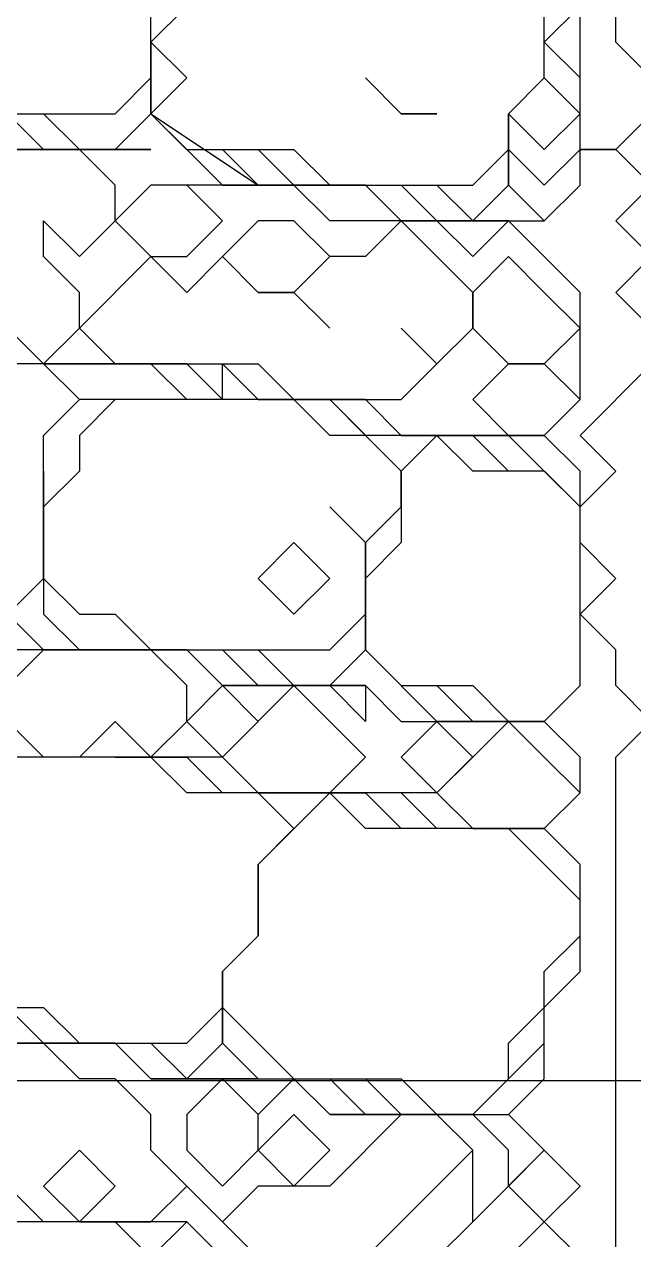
# Model space of a CAD drawing. Extents: x 46 to 224, y 52 to 151.
# Drawn here: x 153.07 to 163.21, y 97.35 to 117.59 of the extents above; entities that cross this region are included whole.
import ezdxf

# ---------------------------------------------------------------- set-up
doc = ezdxf.new("R2010")
doc.units = 0
doc.layers.add('OUTLINE', color=1, linetype='CONTINUOUS')

msp = doc.modelspace()

# ---------------------------------------------------------------- linework, layer by layer
for p, q in [((162.3151, 114.9088), (162.3151, 121.4564)), ((162.3151, 114.9088), (162.3151, 121.4564)), ((162.3151, 114.9088), (162.3151, 121.4564)), ((162.9103, 117.2897), (162.9103, 119.6707)), ((162.9103, 117.2897), (162.9103, 119.6707)), ((155.1722, 116.6945), (155.1722, 118.4802)), ((155.1722, 117.2897), (155.7675, 117.8849)), ((155.7675, 117.8849), (155.1722, 117.2897)), ((155.7675, 117.8849), (155.1722, 117.2897)), ((161.7198, 117.2897), (162.3151, 117.8849)), ((161.7198, 117.2897), (162.3151, 117.8849)), ((161.7198, 116.6945), (161.7198, 117.8849)), ((161.7198, 116.6945), (161.7198, 117.8849)), ((155.1722, 116.0992), (155.1722, 117.2897)), ((155.1722, 117.2897), (155.1722, 116.0992)), ((155.1722, 116.0992), (155.1722, 117.2897)), ((155.1722, 117.2897), (155.1722, 116.0992)), ((155.1722, 117.2897), (155.7675, 116.6945)), ((162.3151, 116.6945), (161.7198, 117.2897)), ((161.7198, 116.6945), (161.7198, 117.2897)), ((163.5056, 116.6945), (162.9103, 117.2897)), ((163.5056, 116.6945), (162.9103, 117.2897)), ((154.577, 116.0992), (155.1722, 116.6945)), ((155.1722, 116.0992), (155.1722, 116.6945)), ((155.1722, 116.6945), (155.1722, 116.0992)), ((155.1722, 116.0992), (155.1722, 116.6945)), ((155.1722, 116.6945), (155.1722, 116.0992)), ((155.7675, 116.6945), (155.1722, 116.0992)), ((155.1722, 116.0992), (155.1722, 116.6945)), ((155.1722, 116.6945), (155.1722, 116.0992)), ((158.7437, 116.6945), (159.3389, 116.0992)), ((159.3389, 116.0992), (158.7437, 116.6945)), ((161.1246, 116.0992), (161.7198, 116.6945)), ((161.7198, 116.6945), (161.1246, 116.0992)), ((161.1246, 116.0992), (161.7198, 116.6945)), ((161.7198, 116.6945), (161.1246, 116.0992)), ((162.3151, 116.0992), (161.7198, 116.6945)), ((162.3151, 116.0992), (161.7198, 116.6945)), ((162.3151, 116.0992), (161.7198, 116.6945)), ((162.3151, 114.9088), (162.3151, 116.6945)), ((150.4103, 116.0992), (153.3865, 116.0992)), ((151.0056, 116.0992), (153.3865, 116.0992)), ((151.6008, 116.0992), (153.3865, 116.0992)), ((152.196, 116.0992), (154.577, 116.0992)), ((152.7913, 116.0992), (153.3865, 115.504)), ((152.7913, 116.0992), (153.3865, 115.504)), ((153.3865, 116.0992), (153.9818, 115.504)), ((153.3865, 116.0992), (153.9818, 115.504)), ((153.3865, 116.0992), (153.9818, 115.504)), ((154.577, 115.504), (155.1722, 116.0992)), ((154.577, 115.504), (155.1722, 116.0992)), ((154.577, 115.504), (155.1722, 116.0992)), ((154.577, 115.504), (155.1722, 116.0992)), ((154.577, 115.504), (155.1722, 116.0992)), ((154.577, 115.504), (155.1722, 116.0992)), ((155.1722, 116.0992), (156.9579, 114.9088)), ((155.1722, 116.0992), (156.3627, 114.9088)), ((155.1722, 116.0992), (155.7675, 115.504)), ((155.1722, 116.0992), (155.7675, 115.504)), ((155.1722, 116.0992), (155.7675, 115.504)), ((155.1722, 116.0992), (155.7675, 115.504)), ((155.1722, 116.0992), (155.7675, 115.504)), ((159.3389, 116.0992), (159.9341, 116.0992)), ((159.9341, 116.0992), (159.3389, 116.0992)), ((161.1246, 115.504), (161.1246, 116.0992)), ((161.1246, 116.0992), (161.1246, 115.504)), ((161.1246, 115.504), (161.1246, 116.0992)), ((161.1246, 116.0992), (161.7198, 115.504)), ((161.7198, 115.504), (162.3151, 116.0992)), ((162.3151, 114.9088), (162.3151, 116.0992)), ((162.3151, 115.504), (162.3151, 116.0992)), ((162.9103, 115.504), (163.5056, 116.0992)), ((162.9103, 115.504), (163.5056, 116.0992)), ((153.9818, 115.504), (151.6008, 115.504)), ((153.9818, 115.504), (152.196, 115.504)), ((153.9818, 115.504), (152.196, 115.504)), ((152.7913, 115.504), (155.1722, 115.504)), ((155.1722, 115.504), (152.7913, 115.504)), ((152.7913, 115.504), (154.577, 115.504)), ((153.3865, 115.504), (154.577, 115.504)), ((153.3865, 115.504), (154.577, 115.504)), ((153.9818, 115.504), (154.577, 115.504)), ((154.577, 114.9088), (153.9818, 115.504)), ((154.577, 114.9088), (153.9818, 115.504)), ((153.9818, 115.504), (154.577, 115.504)), ((153.9818, 115.504), (154.577, 115.504)), ((154.577, 114.9088), (153.9818, 115.504)), ((155.7675, 115.504), (156.3627, 115.504)), ((155.7675, 115.504), (156.9579, 115.504)), ((155.7675, 115.504), (156.9579, 115.504)), ((155.7675, 115.504), (157.5532, 115.504)), ((155.7675, 115.504), (156.3627, 115.504)), ((156.3627, 115.504), (156.9579, 114.9088)), ((156.3627, 115.504), (156.9579, 114.9088)), ((156.9579, 115.504), (157.5532, 114.9088)), ((156.9579, 115.504), (157.5532, 114.9088)), ((157.5532, 115.504), (158.1484, 114.9088)), ((160.5294, 114.9088), (161.1246, 115.504)), ((160.5294, 114.9088), (161.1246, 115.504)), ((161.1246, 114.9088), (161.1246, 115.504)), ((161.1246, 115.504), (161.1246, 114.9088)), ((161.1246, 114.9088), (161.1246, 115.504)), ((161.1246, 115.504), (161.1246, 114.9088)), ((161.1246, 114.9088), (161.1246, 115.504)), ((161.1246, 115.504), (161.1246, 114.9088)), ((161.1246, 115.504), (161.7198, 114.9088)), ((161.1246, 114.9088), (161.1246, 115.504)), ((161.1246, 115.504), (161.1246, 114.9088)), ((161.7198, 114.9088), (162.3151, 115.504)), ((162.9103, 115.504), (162.3151, 115.504)), ((162.3151, 115.504), (162.9103, 115.504)), ((162.9103, 115.504), (162.3151, 115.504)), ((162.3151, 115.504), (162.9103, 115.504)), ((163.5056, 114.9088), (162.9103, 115.504)), ((163.5056, 114.9088), (162.9103, 115.504)), ((155.1722, 114.9088), (154.577, 114.3135)), ((154.577, 114.3135), (154.577, 114.9088)), ((154.577, 114.3135), (154.577, 114.9088)), ((155.1722, 114.9088), (154.577, 114.3135)), ((154.577, 114.3135), (154.577, 114.9088)), ((155.1722, 114.9088), (154.577, 114.3135)), ((157.5532, 114.9088), (155.1722, 114.9088)), ((155.7675, 114.9088), (155.1722, 114.9088)), ((155.7675, 114.9088), (155.1722, 114.9088)), ((156.3627, 114.3135), (155.7675, 114.9088)), ((156.3627, 114.3135), (155.7675, 114.9088)), ((156.3627, 114.9088), (158.7437, 114.9088)), ((156.9579, 114.9088), (156.3627, 114.9088)), ((156.3627, 114.9088), (158.7437, 114.9088)), ((156.9579, 114.9088), (159.3389, 114.9088)), ((158.7437, 114.9088), (156.9579, 114.9088)), ((156.9579, 114.9088), (158.7437, 114.9088)), ((156.9579, 114.9088), (158.7437, 114.9088)), ((158.1484, 114.3135), (157.5532, 114.9088)), ((157.5532, 114.9088), (159.9341, 114.9088)), ((157.5532, 114.9088), (160.5294, 114.9088)), ((158.1484, 114.9088), (160.5294, 114.9088)), ((158.7437, 114.9088), (159.3389, 114.3135)), ((159.3389, 114.3135), (158.7437, 114.9088)), ((158.7437, 114.9088), (159.3389, 114.3135)), ((158.7437, 114.9088), (159.3389, 114.3135)), ((158.7437, 114.9088), (159.3389, 114.3135)), ((159.3389, 114.9088), (159.9341, 114.3135)), ((159.9341, 114.9088), (160.5294, 114.3135)), ((160.5294, 114.3135), (161.1246, 114.9088)), ((160.5294, 114.3135), (161.1246, 114.9088)), ((160.5294, 114.3135), (161.1246, 114.9088)), ((160.5294, 114.3135), (161.1246, 114.9088)), ((161.1246, 114.9088), (161.7198, 114.3135)), ((161.1246, 114.9088), (161.7198, 114.3135)), ((161.1246, 114.9088), (161.7198, 114.3135)), ((161.1246, 114.9088), (161.7198, 114.3135)), ((161.7198, 114.3135), (162.3151, 114.9088)), ((161.7198, 114.3135), (162.3151, 114.9088)), ((161.7198, 114.3135), (162.3151, 114.9088)), ((161.7198, 114.3135), (162.3151, 114.9088)), ((161.7198, 114.3135), (162.3151, 114.9088)), ((162.9103, 114.3135), (163.5056, 114.9088)), ((162.9103, 114.3135), (163.5056, 114.9088)), ((153.3865, 113.7183), (153.3865, 114.3135)), ((153.3865, 114.3135), (153.9818, 113.7183)), ((153.3865, 113.7183), (153.3865, 114.3135)), ((153.3865, 114.3135), (153.9818, 113.7183)), ((153.9818, 113.7183), (154.577, 114.3135)), ((153.9818, 113.7183), (154.577, 114.3135)), ((154.577, 114.3135), (155.1722, 113.7183)), ((154.577, 114.3135), (155.1722, 113.7183)), ((155.7675, 113.7183), (156.3627, 114.3135)), ((155.7675, 113.7183), (156.3627, 114.3135)), ((156.9579, 114.3135), (156.3627, 113.7183)), ((156.9579, 114.3135), (156.3627, 113.7183)), ((157.5532, 114.3135), (156.9579, 114.3135)), ((157.5532, 114.3135), (156.9579, 114.3135)), ((158.1484, 113.7183), (157.5532, 114.3135)), ((158.1484, 113.7183), (157.5532, 114.3135)), ((159.9341, 114.3135), (158.1484, 114.3135)), ((159.3389, 114.3135), (158.7437, 113.7183)), ((159.3389, 114.3135), (158.7437, 113.7183)), ((159.3389, 114.3135), (161.1246, 114.3135)), ((161.1246, 114.3135), (159.3389, 114.3135)), ((159.3389, 114.3135), (161.7198, 114.3135)), ((159.3389, 114.3135), (160.5294, 114.3135)), ((159.9341, 113.7183), (159.3389, 114.3135)), ((159.3389, 114.3135), (160.5294, 114.3135)), ((159.9341, 113.7183), (159.3389, 114.3135)), ((159.9341, 114.3135), (160.5294, 114.3135)), ((160.5294, 113.7183), (159.9341, 114.3135)), ((161.1246, 114.3135), (160.5294, 113.7183)), ((162.3151, 113.123), (161.1246, 114.3135)), ((163.5056, 113.7183), (162.9103, 114.3135)), ((163.5056, 113.7183), (162.9103, 114.3135)), ((153.9818, 113.123), (153.3865, 113.7183)), ((153.9818, 113.123), (153.3865, 113.7183)), ((155.1722, 113.7183), (153.9818, 112.5278)), ((155.1722, 113.7183), (153.9818, 112.5278)), ((155.1722, 113.7183), (155.7675, 113.7183)), ((155.7675, 113.123), (155.1722, 113.7183)), ((155.1722, 113.7183), (155.7675, 113.7183)), ((155.7675, 113.123), (155.1722, 113.7183)), ((156.3627, 113.7183), (155.7675, 113.123)), ((156.3627, 113.7183), (155.7675, 113.123)), ((156.3627, 113.7183), (156.9579, 113.123)), ((156.9579, 113.123), (156.3627, 113.7183)), ((156.3627, 113.7183), (156.9579, 113.123)), ((156.9579, 113.123), (156.3627, 113.7183)), ((157.5532, 113.123), (158.1484, 113.7183)), ((158.1484, 113.7183), (157.5532, 113.123)), ((157.5532, 113.123), (158.1484, 113.7183)), ((158.1484, 113.7183), (157.5532, 113.123)), ((158.7437, 113.7183), (158.1484, 113.7183)), ((158.7437, 113.7183), (158.1484, 113.7183)), ((160.5294, 113.123), (159.9341, 113.7183)), ((160.5294, 113.123), (159.9341, 113.7183)), ((161.1246, 113.7183), (160.5294, 113.123)), ((161.1246, 113.7183), (160.5294, 113.123)), ((161.7198, 113.123), (161.1246, 113.7183)), ((161.7198, 113.123), (161.1246, 113.7183)), ((162.9103, 113.123), (163.5056, 113.7183)), ((162.9103, 113.123), (163.5056, 113.7183)), ((153.9818, 112.5278), (153.9818, 113.123)), ((153.9818, 112.5278), (153.9818, 113.123)), ((156.9579, 113.123), (157.5532, 113.123)), ((157.5532, 113.123), (156.9579, 113.123)), ((156.9579, 113.123), (157.5532, 113.123)), ((157.5532, 113.123), (156.9579, 113.123)), ((157.5532, 113.123), (158.1484, 112.5278)), ((158.1484, 112.5278), (157.5532, 113.123)), ((157.5532, 113.123), (158.1484, 112.5278)), ((158.1484, 112.5278), (157.5532, 113.123)), ((160.5294, 112.5278), (160.5294, 113.123)), ((160.5294, 113.123), (160.5294, 112.5278)), ((160.5294, 112.5278), (160.5294, 113.123)), ((160.5294, 113.123), (160.5294, 112.5278)), ((162.3151, 112.5278), (161.7198, 113.123)), ((162.3151, 112.5278), (161.7198, 113.123)), ((162.3151, 111.3373), (162.3151, 113.123)), ((163.5056, 112.5278), (162.9103, 113.123)), ((163.5056, 112.5278), (162.9103, 113.123)), ((152.7913, 112.5278), (153.3865, 111.9326)), ((153.3865, 111.9326), (152.7913, 112.5278)), ((152.7913, 112.5278), (153.3865, 111.9326)), ((153.3865, 111.9326), (152.7913, 112.5278)), ((153.3865, 111.9326), (153.9818, 112.5278)), ((153.3865, 111.9326), (153.9818, 112.5278)), ((153.9818, 112.5278), (154.577, 111.9326)), ((153.9818, 112.5278), (154.577, 111.9326)), ((159.9341, 111.9326), (159.3389, 112.5278)), ((159.3389, 112.5278), (159.9341, 111.9326)), ((159.9341, 111.9326), (159.3389, 112.5278)), ((159.3389, 112.5278), (159.9341, 111.9326)), ((159.9341, 111.9326), (160.5294, 112.5278)), ((159.9341, 111.9326), (160.5294, 112.5278)), ((160.5294, 112.5278), (161.1246, 111.9326)), ((160.5294, 112.5278), (161.1246, 111.9326)), ((161.7198, 111.9326), (162.3151, 112.5278)), ((161.7198, 111.9326), (162.3151, 112.5278)), ((153.3865, 111.9326), (151.6008, 111.9326)), ((155.1722, 111.9326), (152.196, 111.9326)), ((153.3865, 111.9326), (152.196, 111.9326)), ((155.1722, 111.9326), (152.7913, 111.9326)), ((153.3865, 111.9326), (155.1722, 111.9326)), ((153.9818, 111.9326), (153.3865, 111.9326)), ((155.7675, 111.9326), (153.3865, 111.9326)), ((153.9818, 111.3373), (153.3865, 111.9326)), ((153.9818, 111.3373), (153.3865, 111.9326)), ((155.7675, 111.9326), (153.3865, 111.9326)), ((153.9818, 111.9326), (155.1722, 111.9326)), ((154.577, 111.9326), (153.9818, 111.9326)), ((155.1722, 111.9326), (153.9818, 111.9326)), ((155.1722, 111.9326), (154.577, 111.9326)), ((154.577, 111.9326), (156.9579, 111.9326)), ((154.577, 111.9326), (156.9579, 111.9326)), ((155.7675, 111.3373), (155.1722, 111.9326)), ((155.7675, 111.3373), (155.1722, 111.9326)), ((156.3627, 111.3373), (155.7675, 111.9326)), ((156.3627, 111.3373), (155.7675, 111.9326)), ((156.3627, 111.3373), (156.3627, 111.9326)), ((156.3627, 111.9326), (156.9579, 111.3373)), ((156.9579, 111.9326), (157.5532, 111.3373)), ((156.9579, 111.9326), (157.5532, 111.3373)), ((159.3389, 111.3373), (159.9341, 111.9326)), ((159.3389, 111.3373), (159.9341, 111.9326)), ((161.1246, 111.9326), (160.5294, 111.3373)), ((161.1246, 111.9326), (160.5294, 111.3373)), ((161.1246, 111.9326), (161.7198, 111.9326)), ((161.7198, 111.9326), (161.1246, 111.9326)), ((161.1246, 111.9326), (161.7198, 111.9326)), ((161.7198, 111.9326), (161.1246, 111.9326)), ((162.3151, 111.3373), (161.7198, 111.9326)), ((162.3151, 111.3373), (161.7198, 111.9326)), ((162.3151, 110.7421), (163.5056, 111.9326)), ((162.3151, 110.7421), (163.5056, 111.9326)), ((153.3865, 110.7421), (153.9818, 111.3373)), ((157.5532, 111.3373), (153.9818, 111.3373)), ((154.577, 111.3373), (153.9818, 110.7421)), ((157.5532, 111.3373), (154.577, 111.3373)), ((158.1484, 111.3373), (155.7675, 111.3373)), ((158.1484, 111.3373), (155.7675, 111.3373)), ((158.7437, 111.3373), (156.3627, 111.3373)), ((158.7437, 111.3373), (156.3627, 111.3373)), ((158.7437, 111.3373), (156.3627, 111.3373)), ((156.9579, 111.3373), (158.7437, 111.3373)), ((157.5532, 111.3373), (156.9579, 111.3373)), ((156.9579, 111.3373), (158.7437, 111.3373)), ((158.7437, 111.3373), (157.5532, 111.3373)), ((157.5532, 111.3373), (159.3389, 111.3373)), ((158.1484, 110.7421), (157.5532, 111.3373)), ((158.1484, 110.7421), (157.5532, 111.3373)), ((157.5532, 111.3373), (159.3389, 111.3373)), ((158.7437, 110.7421), (158.1484, 111.3373)), ((159.3389, 110.1468), (158.1484, 111.3373)), ((159.3389, 110.7421), (158.7437, 111.3373)), ((158.7437, 111.3373), (159.3389, 110.7421)), ((159.3389, 110.7421), (158.7437, 111.3373)), ((159.3389, 110.7421), (158.7437, 111.3373)), ((160.5294, 111.3373), (161.1246, 110.7421)), ((160.5294, 111.3373), (161.1246, 110.7421)), ((161.7198, 110.7421), (162.3151, 111.3373)), ((161.7198, 110.7421), (162.3151, 111.3373)), ((161.7198, 110.7421), (162.3151, 111.3373)), ((153.3865, 108.3611), (153.3865, 110.7421)), ((153.9818, 110.7421), (153.9818, 110.1468)), ((158.7437, 110.7421), (158.1484, 110.7421)), ((158.7437, 110.7421), (158.1484, 110.7421)), ((161.7198, 110.7421), (158.7437, 110.7421)), ((159.3389, 110.1468), (158.7437, 110.7421)), ((159.3389, 110.1468), (158.7437, 110.7421)), ((161.7198, 110.7421), (159.3389, 110.7421)), ((159.3389, 110.7421), (161.7198, 110.7421)), ((161.7198, 110.7421), (159.3389, 110.7421)), ((159.9341, 110.7421), (159.3389, 110.1468)), ((159.9341, 110.7421), (159.3389, 110.1468)), ((159.9341, 110.7421), (159.3389, 110.1468)), ((161.7198, 110.7421), (159.3389, 110.7421)), ((161.1246, 110.7421), (159.9341, 110.7421)), ((160.5294, 110.7421), (159.9341, 110.7421)), ((160.5294, 110.1468), (159.9341, 110.7421)), ((161.1246, 110.1468), (160.5294, 110.7421)), ((161.1246, 110.7421), (161.7198, 110.7421)), ((162.3151, 109.5516), (161.1246, 110.7421)), ((161.1246, 110.7421), (161.7198, 110.7421)), ((162.3151, 110.1468), (161.7198, 110.7421)), ((162.3151, 110.1468), (161.7198, 110.7421)), ((162.3151, 110.1468), (161.7198, 110.7421)), ((162.3151, 110.1468), (161.7198, 110.7421)), ((162.9103, 110.1468), (162.3151, 110.7421)), ((162.9103, 110.1468), (162.3151, 110.7421)), ((153.3865, 108.3611), (153.3865, 110.1468)), ((153.3865, 110.1468), (153.3865, 107.7659)), ((153.9818, 110.1468), (153.3865, 109.5516)), ((159.3389, 110.1468), (159.3389, 109.5516)), ((159.3389, 109.5516), (159.3389, 110.1468)), ((159.3389, 109.5516), (159.3389, 110.1468)), ((159.3389, 110.1468), (159.3389, 109.5516)), ((159.3389, 109.5516), (159.3389, 110.1468)), ((159.3389, 110.1468), (159.3389, 108.9564)), ((161.1246, 110.1468), (160.5294, 110.1468)), ((161.7198, 110.1468), (161.1246, 110.1468)), ((161.7198, 110.1468), (161.1246, 110.1468)), ((162.3151, 109.5516), (161.7198, 110.1468)), ((162.3151, 109.5516), (161.7198, 110.1468)), ((162.3151, 106.5754), (162.3151, 110.1468)), ((162.3151, 109.5516), (162.9103, 110.1468)), ((162.3151, 109.5516), (162.9103, 110.1468)), ((162.3151, 106.5754), (162.3151, 110.1468)), ((162.3151, 106.5754), (162.3151, 110.1468)), ((162.3151, 106.5754), (162.3151, 110.1468)), ((153.3865, 108.3611), (153.3865, 109.5516)), ((153.3865, 109.5516), (153.3865, 107.7659)), ((153.3865, 109.5516), (153.3865, 108.3611)), ((158.7437, 108.9564), (158.1484, 109.5516)), ((158.1484, 109.5516), (158.7437, 108.9564)), ((158.7437, 108.9564), (159.3389, 109.5516)), ((159.3389, 109.5516), (158.7437, 108.9564)), ((158.7437, 108.9564), (159.3389, 109.5516)), ((162.3151, 108.9564), (162.3151, 109.5516)), ((162.3151, 108.9564), (162.3151, 109.5516)), ((162.3151, 106.5754), (162.3151, 109.5516)), ((162.3151, 106.5754), (162.3151, 109.5516)), ((162.3151, 106.5754), (162.3151, 109.5516)), ((153.3865, 108.3611), (153.3865, 108.9564)), ((153.3865, 108.9564), (153.3865, 107.7659)), ((157.5532, 108.9564), (156.9579, 108.3611)), ((158.1484, 108.3611), (157.5532, 108.9564)), ((158.7437, 107.1707), (158.7437, 108.9564)), ((158.7437, 108.9564), (158.7437, 107.1707)), ((158.7437, 107.7659), (158.7437, 108.9564)), ((159.3389, 108.9564), (158.7437, 108.3611)), ((162.9103, 108.3611), (162.3151, 108.9564)), ((162.9103, 108.3611), (162.3151, 108.9564)), ((152.7913, 107.7659), (153.3865, 108.3611)), ((152.7913, 107.7659), (153.3865, 108.3611)), ((152.7913, 107.7659), (153.3865, 108.3611)), ((152.7913, 107.7659), (153.3865, 108.3611)), ((152.7913, 107.7659), (153.3865, 108.3611)), ((152.7913, 107.7659), (153.3865, 108.3611)), ((153.3865, 108.3611), (153.3865, 107.7659)), ((153.3865, 108.3611), (153.9818, 107.7659)), ((153.3865, 108.3611), (153.3865, 107.7659)), ((156.9579, 108.3611), (157.5532, 107.7659)), ((157.5532, 107.7659), (158.1484, 108.3611)), ((158.7437, 107.1707), (158.7437, 108.3611)), ((158.7437, 108.3611), (158.7437, 107.1707)), ((158.7437, 107.1707), (158.7437, 108.3611)), ((158.7437, 108.3611), (158.7437, 107.1707)), ((158.7437, 108.3611), (158.7437, 107.1707)), ((162.3151, 107.7659), (162.9103, 108.3611)), ((162.3151, 107.7659), (162.9103, 108.3611)), ((152.7913, 107.7659), (153.3865, 107.1707)), ((153.3865, 107.7659), (153.9818, 107.1707)), ((153.3865, 107.7659), (153.9818, 107.1707)), ((153.3865, 107.7659), (153.9818, 107.1707)), ((153.3865, 107.7659), (153.9818, 107.1707)), ((153.3865, 107.7659), (153.9818, 107.1707)), ((153.9818, 107.7659), (154.577, 107.7659)), ((154.577, 107.7659), (155.1722, 107.1707)), ((158.1484, 107.1707), (158.7437, 107.7659)), ((162.9103, 107.1707), (162.3151, 107.7659)), ((162.9103, 107.1707), (162.3151, 107.7659)), ((155.7675, 107.1707), (152.7913, 107.1707)), ((153.3865, 107.1707), (152.7913, 106.5754)), ((153.3865, 107.1707), (152.7913, 106.5754)), ((153.3865, 107.1707), (155.7675, 107.1707)), ((155.1722, 107.1707), (153.3865, 107.1707)), ((155.1722, 107.1707), (153.3865, 107.1707)), ((153.9818, 107.1707), (156.3627, 107.1707)), ((153.9818, 107.1707), (155.1722, 107.1707)), ((154.577, 107.1707), (153.9818, 107.1707)), ((153.9818, 107.1707), (155.7675, 107.1707)), ((153.9818, 107.1707), (156.3627, 107.1707)), ((153.9818, 107.1707), (156.9579, 107.1707)), ((153.9818, 107.1707), (155.7675, 107.1707)), ((155.1722, 107.1707), (154.577, 107.1707)), ((155.7675, 106.5754), (155.1722, 107.1707)), ((155.1722, 107.1707), (158.1484, 107.1707)), ((155.7675, 106.5754), (155.1722, 107.1707)), ((155.7675, 107.1707), (156.3627, 106.5754)), ((156.3627, 106.5754), (155.7675, 107.1707)), ((155.7675, 107.1707), (156.3627, 106.5754)), ((155.7675, 107.1707), (156.3627, 106.5754)), ((156.3627, 107.1707), (156.9579, 106.5754)), ((156.3627, 107.1707), (156.9579, 106.5754)), ((156.9579, 107.1707), (157.5532, 106.5754)), ((158.1484, 106.5754), (158.7437, 107.1707)), ((158.1484, 106.5754), (158.7437, 107.1707)), ((158.1484, 106.5754), (158.7437, 107.1707)), ((158.7437, 107.1707), (159.9341, 105.9802)), ((158.7437, 107.1707), (159.3389, 106.5754)), ((158.7437, 107.1707), (159.3389, 106.5754)), ((158.7437, 107.1707), (159.3389, 106.5754)), ((162.9103, 106.5754), (162.9103, 107.1707)), ((162.9103, 106.5754), (162.9103, 107.1707)), ((155.7675, 105.9802), (155.7675, 106.5754)), ((156.3627, 106.5754), (155.7675, 105.9802)), ((155.7675, 105.9802), (155.7675, 106.5754)), ((156.3627, 106.5754), (155.7675, 105.9802)), ((156.3627, 106.5754), (158.7437, 106.5754)), ((158.1484, 106.5754), (156.3627, 106.5754)), ((156.3627, 106.5754), (158.7437, 106.5754)), ((156.9579, 105.9802), (156.3627, 106.5754)), ((157.5532, 106.5754), (156.3627, 105.3849)), ((156.3627, 106.5754), (158.7437, 106.5754)), ((156.9579, 105.9802), (156.3627, 106.5754)), ((157.5532, 106.5754), (156.3627, 105.3849)), ((156.9579, 106.5754), (158.1484, 106.5754)), ((156.9579, 106.5754), (158.7437, 106.5754)), ((157.5532, 106.5754), (156.9579, 106.5754)), ((156.9579, 106.5754), (158.1484, 106.5754)), ((158.7437, 106.5754), (157.5532, 106.5754)), ((158.1484, 105.9802), (157.5532, 106.5754)), ((157.5532, 106.5754), (158.1484, 106.5754)), ((158.1484, 105.9802), (157.5532, 106.5754)), ((158.7437, 105.9802), (158.1484, 106.5754)), ((158.7437, 106.5754), (158.7437, 105.9802)), ((158.7437, 106.5754), (159.3389, 105.9802)), ((158.7437, 106.5754), (159.3389, 105.9802)), ((159.3389, 106.5754), (159.9341, 106.5754)), ((159.3389, 106.5754), (159.9341, 106.5754)), ((159.3389, 106.5754), (160.5294, 106.5754)), ((159.9341, 106.5754), (160.5294, 105.9802)), ((159.9341, 106.5754), (160.5294, 105.9802)), ((160.5294, 106.5754), (161.1246, 105.9802)), ((161.7198, 105.9802), (162.3151, 106.5754)), ((161.7198, 105.9802), (162.3151, 106.5754)), ((161.7198, 105.9802), (162.3151, 106.5754)), ((161.7198, 105.9802), (162.3151, 106.5754)), ((161.7198, 105.9802), (162.3151, 106.5754)), ((161.7198, 105.9802), (162.3151, 106.5754)), ((161.7198, 105.9802), (162.3151, 106.5754)), ((163.5056, 105.9802), (162.9103, 106.5754)), ((163.5056, 105.9802), (162.9103, 106.5754)), ((153.3865, 105.3849), (152.7913, 105.9802)), ((153.3865, 105.3849), (152.7913, 105.9802)), ((153.9818, 105.3849), (154.577, 105.9802)), ((153.9818, 105.3849), (154.577, 105.9802)), ((154.577, 105.9802), (155.1722, 105.3849)), ((154.577, 105.9802), (155.1722, 105.3849)), ((155.1722, 105.3849), (155.7675, 105.9802)), ((155.1722, 105.3849), (155.7675, 105.9802)), ((155.7675, 105.9802), (156.3627, 105.3849)), ((155.7675, 105.9802), (156.3627, 105.3849)), ((156.3627, 105.3849), (156.9579, 105.9802)), ((156.3627, 105.3849), (156.9579, 105.9802)), ((158.7437, 105.3849), (158.1484, 105.9802)), ((158.7437, 105.3849), (158.1484, 105.9802)), ((159.3389, 105.9802), (161.7198, 105.9802)), ((159.9341, 105.9802), (159.3389, 105.3849)), ((159.3389, 105.9802), (161.7198, 105.9802)), ((159.9341, 105.9802), (159.3389, 105.3849)), ((159.9341, 105.9802), (161.7198, 105.9802)), ((161.7198, 105.9802), (159.9341, 105.9802)), ((159.9341, 105.9802), (161.7198, 105.9802)), ((160.5294, 105.3849), (159.9341, 105.9802)), ((161.1246, 105.9802), (159.9341, 104.7897)), ((160.5294, 105.3849), (159.9341, 105.9802)), ((161.1246, 105.9802), (159.9341, 104.7897)), ((160.5294, 105.9802), (161.7198, 105.9802)), ((160.5294, 105.9802), (161.7198, 105.9802)), ((161.7198, 105.3849), (161.1246, 105.9802)), ((161.1246, 105.9802), (161.7198, 105.9802)), ((161.7198, 105.3849), (161.1246, 105.9802)), ((162.3151, 105.3849), (161.7198, 105.9802)), ((162.9103, 105.3849), (163.5056, 105.9802)), ((162.9103, 105.3849), (163.5056, 105.9802)), ((155.7675, 105.3849), (152.7913, 105.3849)), ((155.1722, 105.3849), (152.7913, 105.3849)), ((156.3627, 105.3849), (153.3865, 105.3849)), ((155.7675, 105.3849), (153.3865, 105.3849)), ((156.3627, 105.3849), (153.9818, 105.3849)), ((156.3627, 105.3849), (153.9818, 105.3849)), ((154.577, 105.3849), (155.7675, 105.3849)), ((155.1722, 105.3849), (154.577, 105.3849)), ((155.7675, 105.3849), (155.1722, 105.3849)), ((155.7675, 104.7897), (155.1722, 105.3849)), ((156.3627, 104.7897), (155.7675, 105.3849)), ((156.3627, 104.7897), (155.7675, 105.3849)), ((156.9579, 104.7897), (156.3627, 105.3849)), ((156.9579, 104.7897), (156.3627, 105.3849)), ((156.3627, 105.3849), (156.9579, 104.7897)), ((156.9579, 104.7897), (156.3627, 105.3849)), ((156.3627, 105.3849), (156.9579, 104.7897)), ((158.1484, 104.7897), (158.7437, 105.3849)), ((158.1484, 104.7897), (158.7437, 105.3849)), ((159.3389, 105.3849), (159.9341, 104.7897)), ((159.3389, 105.3849), (159.9341, 104.7897)), ((159.9341, 104.7897), (160.5294, 105.3849)), ((159.9341, 104.7897), (160.5294, 105.3849)), ((162.3151, 104.7897), (161.7198, 105.3849)), ((162.3151, 104.7897), (161.7198, 105.3849)), ((162.3151, 104.7897), (162.3151, 105.3849)), ((162.9103, 97.0516), (162.9103, 105.3849)), ((162.9103, 97.0516), (162.9103, 105.3849)), ((156.3627, 104.7897), (155.7675, 104.7897)), ((158.7437, 104.7897), (156.3627, 104.7897)), ((156.9579, 104.7897), (156.3627, 104.7897)), ((156.9579, 104.7897), (156.3627, 104.7897)), ((159.3389, 104.7897), (156.9579, 104.7897)), ((159.9341, 104.7897), (156.9579, 104.7897)), ((156.9579, 104.7897), (158.1484, 104.7897)), ((157.5532, 104.1945), (156.9579, 104.7897)), ((158.1484, 104.7897), (156.9579, 103.5992)), ((157.5532, 104.1945), (156.9579, 104.7897)), ((158.1484, 104.7897), (156.9579, 103.5992)), ((159.9341, 104.7897), (156.9579, 104.7897)), ((156.9579, 104.7897), (158.1484, 104.7897)), ((157.5532, 104.7897), (158.7437, 104.7897)), ((158.1484, 104.7897), (157.5532, 104.7897)), ((158.7437, 104.7897), (158.1484, 104.7897)), ((158.7437, 104.1945), (158.1484, 104.7897)), ((158.7437, 104.1945), (158.1484, 104.7897)), ((159.3389, 104.1945), (158.7437, 104.7897)), ((159.9341, 104.1945), (159.3389, 104.7897)), ((160.5294, 104.1945), (159.9341, 104.7897)), ((159.9341, 104.7897), (160.5294, 104.1945)), ((160.5294, 104.1945), (159.9341, 104.7897)), ((159.9341, 104.7897), (160.5294, 104.1945)), ((161.7198, 104.1945), (162.3151, 104.7897)), ((161.7198, 104.1945), (162.3151, 104.7897)), ((161.7198, 104.1945), (162.3151, 104.7897)), ((156.9579, 103.5992), (157.5532, 104.1945)), ((156.9579, 103.5992), (157.5532, 104.1945)), ((159.3389, 104.1945), (158.7437, 104.1945)), ((159.3389, 104.1945), (158.7437, 104.1945)), ((161.7198, 104.1945), (159.3389, 104.1945)), ((161.7198, 104.1945), (159.3389, 104.1945)), ((161.1246, 104.1945), (159.3389, 104.1945)), ((161.7198, 104.1945), (159.9341, 104.1945)), ((161.7198, 104.1945), (160.5294, 104.1945)), ((160.5294, 104.1945), (161.7198, 104.1945)), ((161.7198, 104.1945), (160.5294, 104.1945)), ((160.5294, 104.1945), (161.7198, 104.1945)), ((161.7198, 104.1945), (160.5294, 104.1945)), ((160.5294, 104.1945), (161.7198, 104.1945)), ((162.3151, 103.004), (161.1246, 104.1945)), ((162.3151, 103.5992), (161.7198, 104.1945)), ((162.3151, 103.5992), (161.7198, 104.1945)), ((162.3151, 103.5992), (161.7198, 104.1945)), ((162.3151, 103.5992), (161.7198, 104.1945)), ((162.3151, 103.5992), (161.7198, 104.1945)), ((162.3151, 103.5992), (161.7198, 104.1945)), ((156.9579, 102.4088), (156.9579, 103.5992)), ((156.9579, 103.5992), (156.9579, 102.4088)), ((156.9579, 102.4088), (156.9579, 103.5992)), ((156.9579, 103.5992), (156.9579, 102.4088)), ((162.3151, 101.8135), (162.3151, 103.5992)), ((162.3151, 101.8135), (162.3151, 103.5992)), ((162.3151, 101.8135), (162.3151, 103.5992)), ((162.3151, 102.4088), (162.3151, 103.5992)), ((162.3151, 102.4088), (162.3151, 103.5992)), ((162.3151, 101.8135), (162.3151, 103.5992)), ((162.3151, 102.4088), (162.3151, 103.004)), ((156.3627, 101.8135), (156.9579, 102.4088)), ((156.9579, 102.4088), (156.3627, 101.8135)), ((156.3627, 101.8135), (156.9579, 102.4088)), ((156.9579, 102.4088), (156.3627, 101.8135)), ((161.7198, 101.8135), (162.3151, 102.4088)), ((161.7198, 101.8135), (162.3151, 102.4088)), ((161.7198, 101.8135), (162.3151, 102.4088)), ((156.3627, 101.2183), (156.3627, 101.8135)), ((156.3627, 101.8135), (156.3627, 100.623)), ((156.3627, 101.2183), (156.3627, 101.8135)), ((156.3627, 101.8135), (156.3627, 101.2183)), ((161.7198, 101.2183), (162.3151, 101.8135)), ((161.7198, 101.2183), (162.3151, 101.8135)), ((161.7198, 101.2183), (162.3151, 101.8135)), ((161.7198, 100.623), (161.7198, 101.8135)), ((161.7198, 101.2183), (161.7198, 101.8135)), ((161.7198, 101.2183), (161.7198, 101.8135)), ((161.7198, 101.2183), (162.3151, 101.8135)), ((152.196, 101.2183), (153.3865, 101.2183)), ((152.7913, 101.2183), (153.3865, 100.623)), ((153.3865, 101.2183), (153.9818, 100.623)), ((155.7675, 100.623), (156.3627, 101.2183)), ((155.7675, 100.623), (156.3627, 101.2183)), ((156.3627, 100.623), (156.3627, 101.2183)), ((156.3627, 101.2183), (156.3627, 100.623)), ((156.3627, 100.623), (156.3627, 101.2183)), ((156.3627, 101.2183), (156.3627, 100.623)), ((156.3627, 101.2183), (157.5532, 100.0278)), ((161.1246, 100.623), (161.7198, 101.2183)), ((161.1246, 100.623), (161.7198, 101.2183)), ((161.7198, 100.623), (161.7198, 101.2183)), ((161.7198, 100.0278), (161.7198, 101.2183)), ((161.7198, 100.0278), (161.7198, 101.2183)), ((161.7198, 100.0278), (161.7198, 101.2183)), ((154.577, 100.623), (151.0056, 100.623)), ((153.3865, 100.623), (151.6008, 100.623)), ((153.3865, 100.623), (151.6008, 100.623)), ((152.196, 100.623), (154.577, 100.623)), ((152.196, 100.623), (154.577, 100.623)), ((152.196, 100.623), (154.577, 100.623)), ((152.7913, 100.623), (155.1722, 100.623)), ((152.7913, 100.623), (153.9818, 100.623)), ((153.3865, 100.623), (152.7913, 100.623)), ((152.7913, 100.623), (155.1722, 100.623)), ((153.9818, 100.623), (153.3865, 100.623)), ((153.9818, 100.0278), (153.3865, 100.623)), ((153.3865, 100.623), (155.7675, 100.623)), ((153.9818, 100.0278), (153.3865, 100.623)), ((153.9818, 100.623), (155.7675, 100.623)), ((155.1722, 100.0278), (154.577, 100.623)), ((154.577, 100.623), (155.1722, 100.0278)), ((154.577, 100.623), (155.1722, 100.0278)), ((154.577, 100.623), (155.1722, 100.0278)), ((155.1722, 100.623), (155.7675, 100.0278)), ((155.1722, 100.623), (155.7675, 100.0278)), ((155.7675, 100.0278), (156.3627, 100.623)), ((155.7675, 100.0278), (156.3627, 100.623)), ((155.7675, 100.0278), (156.3627, 100.623)), ((155.7675, 100.0278), (156.3627, 100.623)), ((155.7675, 100.0278), (156.3627, 100.623)), ((156.3627, 100.623), (156.9579, 100.0278)), ((156.3627, 100.623), (156.9579, 100.0278)), ((156.3627, 100.623), (156.9579, 100.0278)), ((156.3627, 100.623), (156.9579, 100.0278)), ((156.3627, 100.623), (156.9579, 100.0278)), ((156.3627, 100.623), (156.9579, 100.0278)), ((160.5294, 99.4326), (161.7198, 100.623)), ((160.5294, 99.4326), (161.7198, 100.623)), ((161.1246, 100.0278), (161.1246, 100.623)), ((161.1246, 100.0278), (161.1246, 100.623)), ((154.577, 100.0278), (153.9818, 100.0278)), ((154.577, 100.0278), (153.9818, 100.0278)), ((155.1722, 99.4326), (154.577, 100.0278)), ((155.1722, 99.4326), (154.577, 100.0278)), ((156.3627, 100.0278), (155.1722, 100.0278)), ((155.1722, 100.0278), (155.7675, 100.0278)), ((155.1722, 100.0278), (155.7675, 100.0278)), ((155.1722, 100.0278), (155.7675, 100.0278)), ((155.7675, 100.0278), (156.9579, 100.0278)), ((156.3627, 100.0278), (155.7675, 100.0278)), ((156.3627, 100.0278), (155.7675, 99.4326)), ((156.3627, 100.0278), (155.7675, 99.4326)), ((156.9579, 100.0278), (156.3627, 100.0278)), ((156.9579, 99.4326), (156.3627, 100.0278)), ((156.9579, 99.4326), (156.3627, 100.0278)), ((156.9579, 99.4326), (156.3627, 100.0278)), ((156.9579, 100.0278), (158.1484, 100.0278)), ((157.5532, 100.0278), (156.9579, 99.4326)), ((156.9579, 100.0278), (157.5532, 100.0278)), ((156.9579, 100.0278), (158.1484, 100.0278)), ((156.9579, 100.0278), (158.7437, 100.0278)), ((156.9579, 100.0278), (159.3389, 100.0278)), ((156.9579, 100.0278), (158.1484, 100.0278)), ((158.1484, 99.4326), (157.5532, 100.0278)), ((157.5532, 100.0278), (158.1484, 99.4326)), ((157.5532, 100.0278), (159.3389, 100.0278)), ((158.1484, 100.0278), (158.7437, 99.4326)), ((158.1484, 100.0278), (158.7437, 99.4326)), ((158.1484, 100.0278), (158.7437, 99.4326)), ((158.7437, 100.0278), (159.3389, 99.4326)), ((159.3389, 100.0278), (159.9341, 99.4326)), ((159.3389, 100.0278), (159.9341, 99.4326)), ((160.5294, 99.4326), (161.1246, 100.0278)), ((160.5294, 99.4326), (161.1246, 100.0278)), ((161.1246, 99.4326), (161.7198, 100.0278)), ((161.1246, 99.4326), (161.7198, 100.0278)), ((161.1246, 99.4326), (161.7198, 100.0278)), ((155.1722, 98.8373), (155.1722, 99.4326)), ((155.1722, 98.8373), (155.1722, 99.4326)), ((155.7675, 99.4326), (155.7675, 98.8373)), ((155.7675, 99.4326), (155.7675, 98.8373)), ((156.9579, 98.8373), (156.9579, 99.4326)), ((157.5532, 99.4326), (156.9579, 98.8373)), ((156.9579, 98.8373), (156.9579, 99.4326)), ((157.5532, 99.4326), (156.9579, 98.8373)), ((158.1484, 98.8373), (157.5532, 99.4326)), ((158.1484, 98.8373), (157.5532, 99.4326)), ((159.9341, 99.4326), (158.1484, 99.4326)), ((158.1484, 99.4326), (161.1246, 99.4326)), ((159.3389, 99.4326), (158.1484, 98.2421)), ((159.3389, 99.4326), (158.1484, 98.2421)), ((158.7437, 99.4326), (160.5294, 99.4326)), ((158.7437, 99.4326), (161.1246, 99.4326)), ((159.3389, 99.4326), (158.7437, 99.4326)), ((158.7437, 99.4326), (161.1246, 99.4326)), ((158.7437, 99.4326), (161.1246, 99.4326)), ((160.5294, 99.4326), (159.3389, 99.4326)), ((159.9341, 99.4326), (159.3389, 99.4326)), ((159.3389, 99.4326), (160.5294, 99.4326)), ((159.9341, 99.4326), (159.3389, 99.4326)), ((160.5294, 98.8373), (159.9341, 99.4326)), ((160.5294, 98.8373), (159.9341, 99.4326)), ((159.9341, 99.4326), (160.5294, 99.4326)), ((159.9341, 99.4326), (160.5294, 99.4326)), ((160.5294, 98.8373), (159.9341, 99.4326)), ((161.1246, 98.8373), (160.5294, 99.4326)), ((161.1246, 99.4326), (161.7198, 98.8373)), ((153.9818, 98.8373), (153.3865, 98.2421)), ((154.577, 98.2421), (153.9818, 98.8373)), ((155.7675, 98.2421), (155.1722, 98.8373)), ((155.7675, 98.2421), (155.1722, 98.8373)), ((155.7675, 98.8373), (156.3627, 98.2421)), ((155.7675, 98.8373), (156.3627, 98.2421)), ((156.3627, 98.2421), (156.9579, 98.8373)), ((156.3627, 98.2421), (156.9579, 98.8373)), ((156.9579, 98.8373), (157.5532, 98.2421)), ((156.9579, 98.8373), (157.5532, 98.2421)), ((157.5532, 98.2421), (158.1484, 98.8373)), ((157.5532, 98.2421), (158.1484, 98.8373)), ((159.9341, 98.2421), (160.5294, 98.8373)), ((159.9341, 98.2421), (160.5294, 98.8373)), ((161.7198, 98.8373), (160.5294, 97.6468)), ((160.5294, 97.6468), (160.5294, 98.8373)), ((161.1246, 98.2421), (161.1246, 98.8373)), ((161.7198, 98.8373), (161.1246, 98.2421)), ((162.3151, 98.2421), (161.7198, 98.8373)), ((153.3865, 97.6468), (152.7913, 98.2421)), ((153.3865, 98.2421), (153.9818, 97.6468)), ((153.9818, 97.6468), (154.577, 98.2421)), ((155.7675, 98.2421), (155.1722, 97.6468)), ((155.1722, 97.6468), (155.7675, 98.2421)), ((155.7675, 98.2421), (155.1722, 97.6468)), ((155.1722, 97.6468), (155.7675, 98.2421)), ((156.9579, 97.0516), (155.7675, 98.2421)), ((156.9579, 97.0516), (155.7675, 98.2421)), ((156.9579, 98.2421), (156.3627, 97.6468)), ((156.9579, 98.2421), (156.3627, 97.6468)), ((158.1484, 98.2421), (156.9579, 98.2421)), ((158.1484, 98.2421), (156.9579, 98.2421)), ((158.7437, 97.0516), (159.9341, 98.2421)), ((158.7437, 97.0516), (159.9341, 98.2421)), ((160.5294, 97.6468), (161.1246, 98.2421)), ((161.1246, 98.2421), (161.7198, 97.6468)), ((161.7198, 97.6468), (162.3151, 98.2421)), ((154.577, 97.6468), (152.7913, 97.6468)), ((154.577, 97.6468), (152.7913, 97.6468)), ((154.577, 97.6468), (152.7913, 97.6468)), ((155.7675, 97.6468), (153.3865, 97.6468)), ((155.1722, 97.6468), (153.9818, 97.6468)), ((153.9818, 97.6468), (155.1722, 97.6468)), ((155.1722, 97.6468), (153.9818, 97.6468)), ((153.9818, 97.6468), (155.1722, 97.6468)), ((155.1722, 97.0516), (154.577, 97.6468)), ((155.1722, 97.0516), (154.577, 97.6468)), ((155.1722, 97.0516), (154.577, 97.6468)), ((155.7675, 97.6468), (155.1722, 97.0516)), ((156.3627, 97.0516), (155.7675, 97.6468)), ((156.3627, 97.0516), (155.7675, 97.6468)), ((156.3627, 97.6468), (156.9579, 97.0516)), ((156.3627, 97.6468), (156.9579, 97.0516)), ((159.9341, 97.0516), (160.5294, 97.6468)), ((161.7198, 97.6468), (161.1246, 97.0516)), ((162.3151, 97.0516), (161.7198, 97.6468))]:
    msp.add_line(p, q)
at = {"layer": 'OUTLINE', "color": 1}
msp.add_line((50, 100), (220, 100), dxfattribs=at)

doc.saveas('drawing.dxf')
